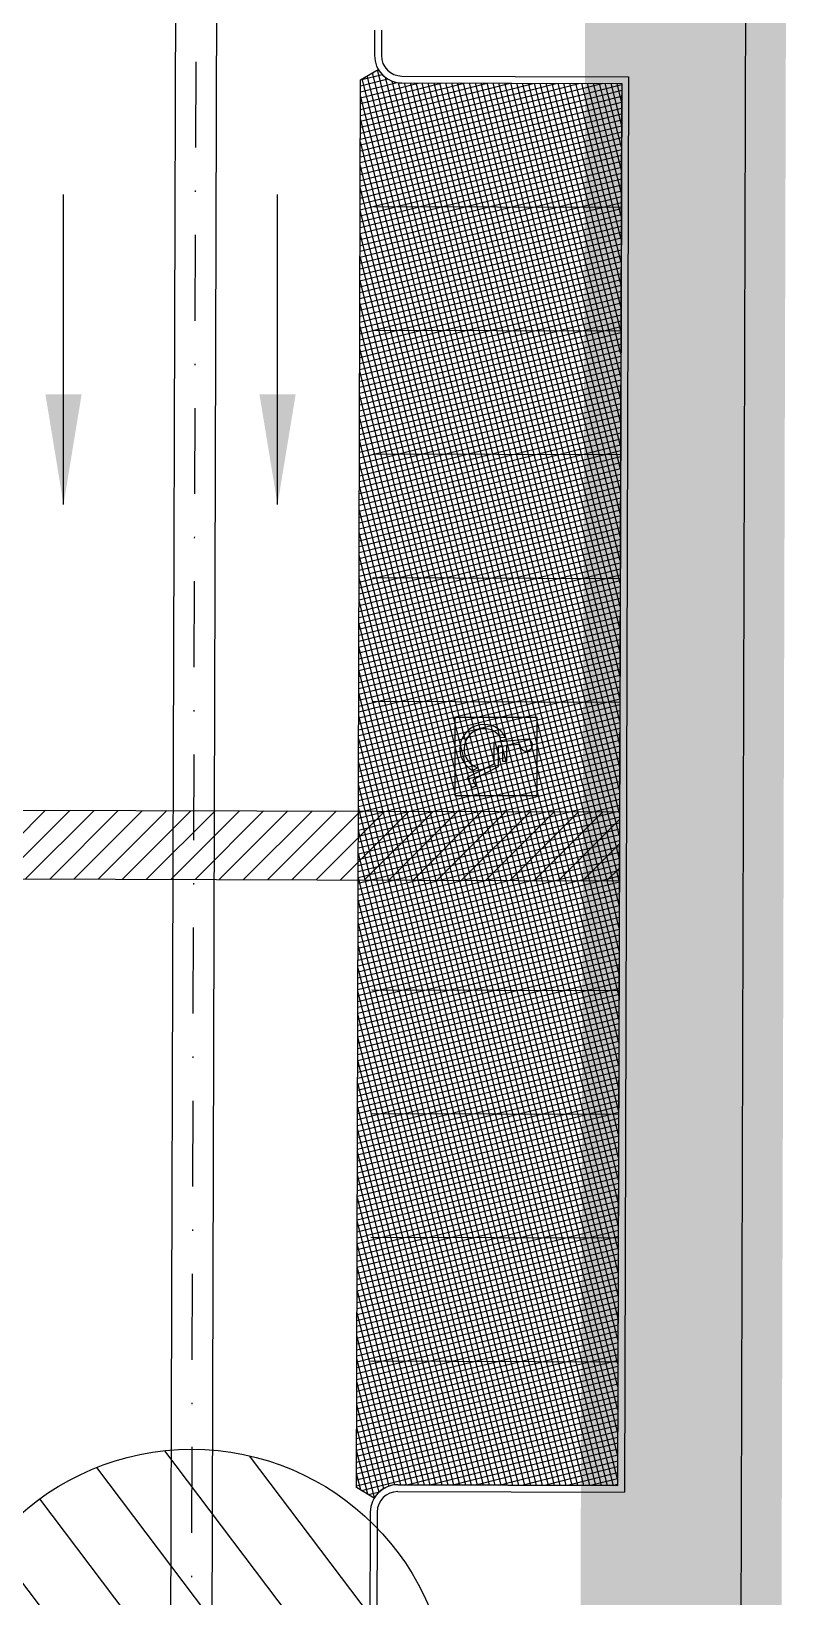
# Model space of a CAD drawing. Header units: feet. Extents: x 26064 to 27719, y 16802 to 28989.
# Drawn here: x 27523.6 to 27580, y 17355 to 17468.9 of the extents above; entities that cross this region are included whole.
import ezdxf

# ---------------------------------------------------------------- set-up
doc = ezdxf.new("R2010")
doc.units = ezdxf.units.FT
doc.header["$LTSCALE"] = 50
doc.header["$MEASUREMENT"] = 0
for name, pattern in [('CENTERPL', [0.25, 0.125, -0.0625, 0, -0.0625]), ('DASHED', [0.75, 0.5, -0.25]), ('HIDDEN', [0.375, 0.25, -0.125])]:
    doc.linetypes.add(name, pattern=pattern)
for name, color, linetype in [('CL-ROADS', 9, 'CENTERPL'), ('CONC-5INCH-BOUNDS', 251, 'Continuous'), ('CONC-5INCH-HATCH', 251, 'Continuous'), ('CURB-B', 4, 'Continuous'), ('CURB-F', 32, 'Continuous'), ('DEMO-UTILITY', 1, 'Continuous'), ('FENCES-CHAIN', 6, 'FENCE-CHAIN'), ('INLET PROTECTION', 1, 'HIDDEN'), ('PAINT-MARKINGS', 32, 'Continuous'), ('PARKSTRIPES', 32, 'Continuous'), ('SD-OUTER', 6, 'Continuous'), ('SD-STRUCTURE', 6, 'Continuous'), ('SILT FENCE', 200, 'Continuous'), ('SILT_FENCE', 1, 'HIDDEN')]:
    doc.layers.add(name, color=color, linetype=linetype)
doc.styles.add('ls80', font='simplex', dxfattribs={"oblique": 15, "height": 4})
doc.linetypes.add('FENCE-CHAIN', pattern='A,1,0,[133,ltypeshp.shx,S=0.05,R=0,X=0,Y=0],-0.1', length=1.1)
doc.dimstyles.new('dim', dxfattribs={"dimtxt": 0.18, "dimasz": 0.16, "dimexe": 0.0625, "dimexo": 0.0625, "dimgap": 0.03, "dimtad": 3, "dimdec": 4, "dimzin": 0, "dimdsep": 46, "dimtxsty": 'ls80', "dimcen": 0.09, "dimclrd": 256, "dimclre": 256, "dimclrt": 256, "dimaunit": 1, "dimadec": 4, "dimazin": 0, "dimtfac": 1, "dimtdec": 4, "dimtofl": 0, "dimtmove": 2, "dimatfit": 3, "dimfxl": 0, "dimtolj": 1, "dimtzin": 0, "dimlwd": -1, "dimlwe": -1, "dimarcsym": 0})

# ---------------------------------------------------------------- blocks, each defined once
blk = doc.blocks.new('ADA-marking')
for p, q in [((-2.84, 3), (-2.84, -3)), ((2.84, 3), (-2.84, 3)), ((-1.26, 2.37), (-1.04, -0.16)), ((2.84, -3), (2.84, 3)), ((-0.89, 1.74), (-0.81, 0.79)), ((-1.4, 0.7), (-1.37, 0.35)), ((0.32, 0.79), (-0.81, 0.79)), ((-0.78, 0.47), (-0.75, 0.16)), ((-0.78, 0.47), (0.32, 0.47)), ((-0.75, 0.16), (0.74, 0.16)), ((0.32, 0.47), (0.32, 0.79)), ((0.74, 0.16), (1.68, -1.69)), ((-1.04, -0.16), (0.54, -0.16)), ((0.54, -0.16), (1.53, -2.1)), ((0.81, -1.32), (1, -1.68)), ((1.53, -2.1), (2.27, -1.77)), ((1.68, -1.69), (2.14, -1.48)), ((2.14, -1.48), (2.27, -1.77)), ((-2.84, -3), (2.84, -3))]:
    blk.add_line(p, q)
for centre, radius, start, end in [((-0.85, 2.19), 0.454, 264.3974, 156.5932), ((-0.57, -0.87), 1.77, 117.8826, 332.6359), ((-0.57, -0.87), 1.46, 123.2395, 342.159)]:
    blk.add_arc(centre, radius, start, end)

msp = doc.modelspace()

# ---------------------------------------------------------------- hatches: boundary and pattern name
at = {"layer": 'CONC-5INCH-HATCH'}
h = msp.add_hatch(dxfattribs=at)
h.set_pattern_fill('ANSI37', scale=3.33, angle=329.2625, style=0)
edge = h.paths.add_edge_path()
edge.add_line((27548.57708, 17362.16511), (27547.29178, 17362.93842))
edge.add_line((27547.29178, 17362.93842), (27547.58602, 17465.35498))
edge.add_line((27547.58602, 17465.35498), (27548.8778, 17466.1174))
edge.add_arc((27550.60018, 17467.13397), 2, 210.5496502, 269.8327778)
edge.add_line((27550.59434, 17465.13398), (27566.58707, 17465.0873))
edge.add_line((27566.58707, 17465.0873), (27566.28938, 17363.08734))
edge.add_line((27566.28938, 17363.08734), (27550.29665, 17363.13401))
edge.add_arc((27550.29081, 17361.13402), 2, 89.8327778, 148.9663483)
at = {"layer": 'INLET PROTECTION', "linetype": 'Continuous'}
h = msp.add_hatch(dxfattribs=at)
h.set_pattern_fill('ANSI31', scale=37.499998, angle=262.0889784, style=0)
h.set_pattern_definition([(307.088978, (51646.2888, -5917.764), (3.7392183, 2.82681806), [])])
edge = h.paths.add_edge_path()
edge.add_arc((27535.3005, 17346.96236), 18.75, 0, 360)
at = {"layer": 'PAINT-MARKINGS'}
h = msp.add_hatch(dxfattribs=at)
h.set_pattern_fill('ANSI31', scale=10, style=0)
h.set_pattern_definition([(45, (-0.0024, -0.8333), (-0.883883476, 0.883883476), [])])
h.paths.add_polyline_path([(27566.4178, 17407.08755), (27566.43239, 17412.08753), (27522.43258, 17412.21595), (27522.41798, 17407.21597)])

# ---------------------------------------------------------------- linework, layer by layer
at = {"layer": 'CL-ROADS', "color": 7}
msp.add_line((27536.06036, 17630.47832), (27534.8262, 17200.89469), dxfattribs=at)
at = {"layer": 'CONC-5INCH-BOUNDS', "color": 7, "flags": 128}
msp.add_lwpolyline([(27548.57708, 17362.16511), (27547.29178, 17362.93842), (27547.58602, 17465.35498), (27548.8778, 17466.1174, 0.264599466), (27550.59434, 17465.13398), (27566.58707, 17465.0873), (27566.28938, 17363.08734), (27550.29665, 17363.13401, 0.263901333)], format="xyb", close=True, dxfattribs=at)
at = {"layer": 'CURB-B', "color": 7, "flags": 128}
for points in [[(27549.10555, 17468.97489), (27549.10019, 17467.13835)], [(27550.5958, 17465.63398), (27567.08853, 17465.58584)], [(27567.08853, 17465.58584), (27566.78792, 17362.58588)], [(27550.29519, 17362.63402), (27566.78792, 17362.58588)], [(27548.79082, 17361.1384), (27548.74147, 17344.23239)]]:
    msp.add_lwpolyline(points, dxfattribs=at)
for points in [[(27549.10019, 17467.13835, 0.414213562), (27550.5958, 17465.63398)], [(27550.29519, 17362.63402, 0.414213562), (27548.79082, 17361.1384)]]:
    msp.add_lwpolyline(points, format="xyb", dxfattribs=at)
at = {"layer": 'CURB-F', "color": 7}
for p, q in [((27548.60555, 17468.97635), (27548.60019, 17467.13981)), ((27550.59434, 17465.13398), (27566.58707, 17465.0873)), ((27566.58464, 17464.25397), (27566.28938, 17363.08734)), ((27550.29665, 17363.13401), (27566.28938, 17363.08734)), ((27548.29082, 17361.13986), (27548.24146, 17344.22947))]:
    msp.add_line(p, q, dxfattribs=at)
for centre, start, end in [((27550.60018, 17467.13397), 179.8327778, 269.8327778), ((27550.29081, 17361.13402), 89.8327778, 179.8327778)]:
    msp.add_arc(centre, 2, start, end, dxfattribs=at)
at = {"layer": 'DEMO-UTILITY', "color": 1, "linetype": 'DASHED', "const_width": 4}
msp.add_lwpolyline([(27139.07639, 16837.55616), (27136.77996, 16836.40038), (27176.86763, 16836.40038), (27177.08777, 16899.81834), (27306.13781, 16899.37037), (27307.17391, 17114.23636), (27497.1933, 17113.50827), (27496.89571, 17057.7123), (27575.39252, 17057.1509), (27578.04835, 18013.41051), (27578.04835, 18043.90918), (26750.68492, 18040.58724), (26748.26576, 18022.94146), (26393.41176, 18022.94146)], dxfattribs=at)
at = {"layer": 'FENCES-CHAIN', "color": 7, "ltscale": 0.5}
msp.add_line((27577.18074, 18012.41307), (27574.39252, 17057.15382), dxfattribs=at)
msp.add_line((27577.18074, 18012.41307), (27574.39252, 17057.15382), dxfattribs=at)
msp.add_line((27577.18074, 18012.41307), (27574.39252, 17057.15382), dxfattribs=at)
at = {"layer": 'INLET PROTECTION', "color": 7, "linetype": 'Continuous'}
msp.add_circle((27535.3005, 17346.96236), 18.75, dxfattribs=at)
at = {"layer": 'PAINT-MARKINGS', "color": 7}
for p, q in [((27522.43258, 17412.21595), (27566.43239, 17412.08753)), ((27522.41798, 17407.21597), (27566.4178, 17407.08755))]:
    msp.add_line(p, q, dxfattribs=at)
at = {"layer": 'PARKSTRIPES', "color": 7}
for p, q in [((27548.56088, 17456.13988), (27566.56081, 17456.08734)), ((27548.53462, 17447.13992), (27566.53454, 17447.08738)), ((27548.50835, 17438.13995), (27566.50827, 17438.08742)), ((27548.48208, 17429.13999), (27566.48201, 17429.08746)), ((27548.45582, 17420.14003), (27566.45574, 17420.0875)), ((27548.39453, 17399.14012), (27566.39445, 17399.08759)), ((27548.36826, 17390.14016), (27566.36818, 17390.08762)), ((27548.34199, 17381.1402), (27566.34191, 17381.08766)), ((27548.31572, 17372.14023), (27566.31565, 17372.0877))]:
    msp.add_line(p, q, dxfattribs=at)
at = {"layer": 'SD-OUTER', "color": 7}
for p, q in [((27534.40323, 17570.99394), (27533.75852, 17350.09524)), ((27537.40322, 17570.98519), (27536.75851, 17350.08648))]:
    msp.add_line(p, q, dxfattribs=at)
at = {"layer": 'SILT FENCE', "linetype": 'Continuous', "const_width": 10, "flags": 128}
msp.add_lwpolyline([(27571.18993, 17113.92892), (27571.18993, 17648.08742), (27565.85877, 17658.64102), (27561.96805, 17673.0828), (27561.96805, 17792.50513), (27529.07287, 17872.54221), (27515.83663, 17965.7443), (27485.76855, 17981.4147), (26810.18741, 17983.35403), (26801.24797, 17983.84578), (26736.9852, 17997.16402), (26717.6278, 17998.68722), (26707.45353, 17998.94141), (26541.31565, 17998.97573), (26439.41486, 17996.83872), (26373.56271, 17989.8501), (26343.25903, 17981.11433), (26323.44511, 17981.69672), (26251.9082, 18008.79492), (26227.05969, 18020.52676)], dxfattribs=at)
at = {"layer": 'SILT_FENCE', "color": 3, "linetype": 'Continuous', "flags": 128}
msp.add_lwpolyline([(27571.56538, 17801.6497, 13.33333, 13.33333, 0), (27569.41013, 17063.19384, 13.33333, 13.33333, 0)], format="xyseb", dxfattribs=at)

# ---------------------------------------------------------------- block references
at = {"layer": 'PAINT-MARKINGS', "color": 7, "rotation": 270}
msp.add_blockref('ADA-marking', (27557.4441, 17416.11378), dxfattribs=at)

# ---------------------------------------------------------------- leaders
at = {"layer": 'SD-STRUCTURE', "color": 7}
for points in [[(27525.9719, 17434.46494), (27525.9719, 17457.00619)], [(27541.54589, 17434.46494), (27541.54589, 17457.00619)]]:
    msp.add_leader(points, dimstyle='dim', override={"dimscale": 50, "dimtad": 0, "dimpost": "'"}, dxfattribs=at)

doc.saveas('drawing.dxf')
